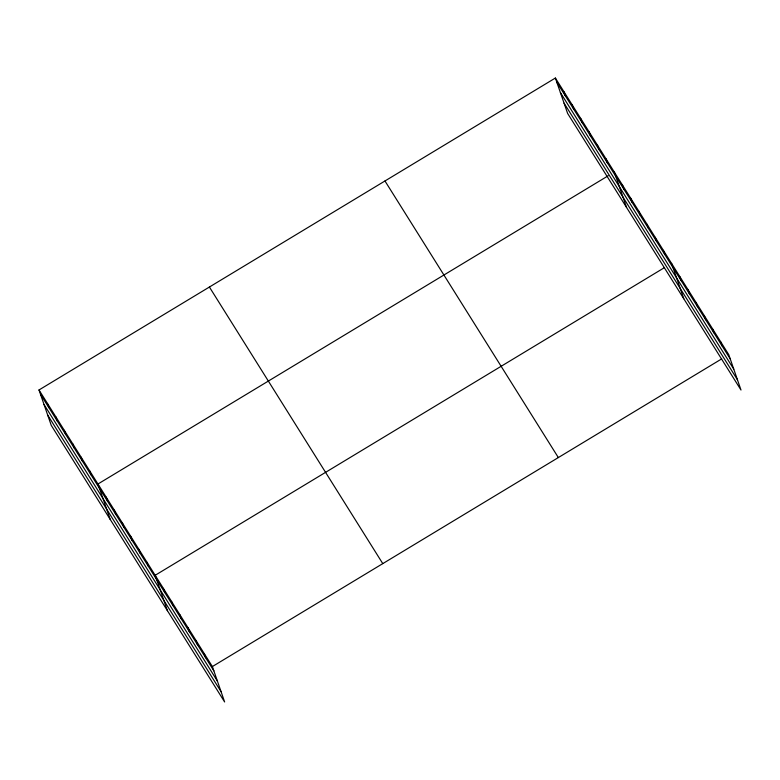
<?xml version="1.0" encoding="UTF-8"?>
<svg xmlns="http://www.w3.org/2000/svg" width="780" height="780" viewBox="0 0 780 780"><rect width="100%" height="100%" fill="white"/><g stroke="black" fill="none" stroke-linecap="round" stroke-linejoin="round"><path stroke-width="1.17" d="M39 389.971L212.374 666.559L224.63 701.961L51.256 425.373L39 389.971L555.37 78.039L728.744 354.627L741 390.029L567.625 113.441L555.37 78.039M608.264 175.734L97.948 484.01L110.204 519.412M664.472 267.618L155.161 575.289L167.417 610.691M212.374 666.559L721.685 358.888M556.852 82.309L730.216 358.898M560.401 92.586L733.775 369.174M564.067 103.165L737.441 379.753M384.969 180.98L558.343 457.567M209.401 287.03L382.775 563.618M40.482 394.251L213.857 670.839M44.041 404.518L217.415 681.106M47.707 415.106L221.072 691.694M720.564 341.581L722.046 345.862M712.393 328.546L713.875 332.816M704.223 315.51L705.705 319.781M696.043 302.465L697.525 306.745M687.872 289.429L689.354 293.699M679.702 276.393L681.184 280.663M671.531 263.348L683.787 298.75M663.351 250.312L664.833 254.582M655.181 237.276L656.663 241.547M647.01 224.23L648.492 228.511M638.83 211.195L640.312 215.465M630.659 198.159L632.141 202.429M622.489 185.114L623.971 189.394M614.318 172.078L626.574 207.48M605.894 158.642L607.376 162.913M597.47 145.207L598.952 149.487M589.056 131.771L590.528 136.051M580.632 118.336L582.114 122.616M572.208 104.91L573.69 109.18M563.784 91.474L565.266 95.745M204.204 653.523L205.676 657.793M196.024 640.477L197.506 644.758M187.853 627.442L189.335 631.712M179.683 614.406L181.165 618.676M171.502 601.361L172.984 605.641M163.332 588.325L164.814 592.595M146.991 562.243L148.463 566.524M138.811 549.208L140.293 553.478M130.64 536.172L132.122 540.442M122.47 523.126L123.952 527.407M114.289 510.091L115.771 514.361M106.119 497.055L107.601 501.325M89.524 470.574L91.007 474.854M81.101 457.148L82.582 461.419M72.686 443.713L74.168 447.983M64.262 430.277L65.744 434.548M55.838 416.842L57.32 421.112M47.424 403.406L48.896 407.677"/></g></svg>
